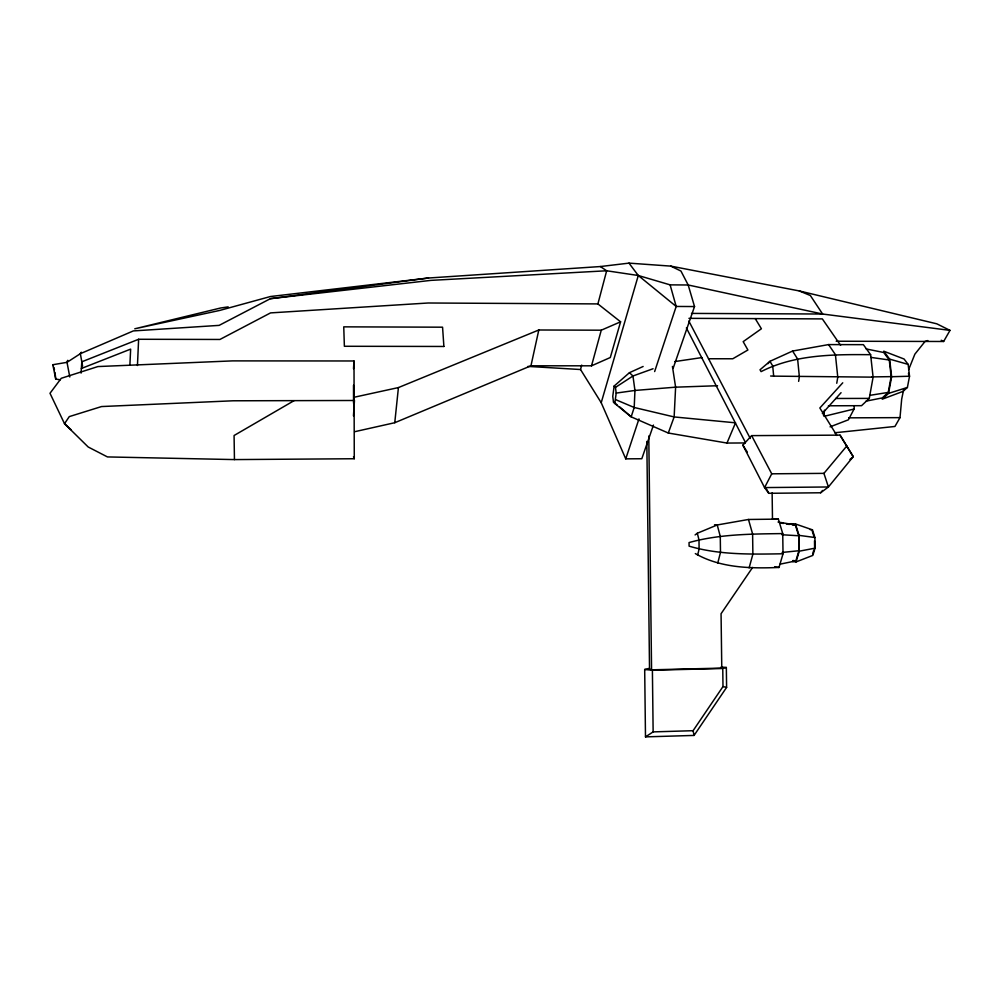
<?xml version="1.0" encoding="UTF-8"?>
<svg xmlns="http://www.w3.org/2000/svg" width="1000" height="1000" viewBox="0 0 1000 1000"><rect width="100%" height="100%" fill="white"/><g stroke="black" fill="none" stroke-linecap="round" stroke-linejoin="round"><path stroke-width="1.5" d="M354.275 458.738L354 360.975L232.512 360.887L97.912 366.562L61.262 378.288L50 393.275L64.513 423.7L88.2 447L107.438 456.925L234.45 459.588L354.275 458.738L353.5 456.7M745.25 442.95L726.975 443.062L668.3 433.025L631.175 416.85L614.8 403.475L616.2 393.088L615.45 387.4L614.138 386.062L629.45 372.688L643.138 366.475M137.45 365.5L138.625 339.275L219.913 339.462L270.55 312.9L428.162 303L597.9 303.913L620.588 321.812L610.3 357.525L591.525 365.812L530.95 365.8L394.762 422.713L354.637 431.712M129.887 365.138L130.65 349.125L81.375 368.488M353.512 368.7L354 360.975M353.55 403.25L353.512 385.238M81.075 373.125L81.812 361.8L138.625 339.275M353.462 415.887L354.462 400.487L233.137 400.788L101.562 406.55L69.275 416.613L64.513 423.7L70.987 429.663M823.413 415.15L823.625 412.062M824.075 414.812L824.4 410.163M830.075 426.85L848.4 419.8L854.075 409.025L854.3 406M834.6 432.788L894.938 426.463L900 417.638L901.688 399.1L903.825 388.787M394.762 422.713L398.425 387.575L538.812 329.988L601.263 330.2L620.588 321.812M798.637 381.362L799.362 376.775L797.625 359.038L792.588 351.05L769.95 361.312L760.025 369.775L761.087 371.625C794.613 354.462 833.775 354.338 870.612 354.7L873.1 377.15L869.275 398.4L861.55 405.688L828.4 405.788M836.75 383.263L837.775 377.175L835.413 354.663L828.587 344.588L792.588 351.05M866.087 401.138L882.3 397.9L888.238 392.413L891.162 376.637L889.262 360L883.713 352.488L866.188 348.95M888.538 393.4L891.625 376.725L889.625 359.125L883.75 351.188L904.075 359.012L908.15 364.387L909.538 376.225L907.4 387.438L903.025 391.388L882.25 399.188L888.538 393.4L907.4 387.438M530.95 365.8L538.812 329.988M697.6 555.237L699.112 549.012L698.988 539.862L697.325 533.25L717.237 524.963L748.475 519.475L778.363 519.113L782.738 533.587L783.025 553.775L779.025 567.438C750.763 568.638 720.438 568.05 695.325 553.587M717.725 563.188L720.487 552.375L720.275 536.438L717.237 524.963L714.538 524.775M653.462 425.075L641.8 458.738L625.75 458.85L601.213 402.725L580.538 369.525L581.712 365.1M597.9 303.913L606.663 270.775L600.35 266.55L428.537 278.012L270.45 296.525L219.762 310.425L134.775 328.8L220.6 308L228.175 306.875M591.525 365.812L601.263 330.2M749.112 567.925L752.875 554.225L752.613 534L748.475 519.475M601.213 402.725L638.288 275.5L628.987 263.125L600.35 266.55M614.138 386.062L612.75 396.413L613.488 402.075L614.8 403.475M780.062 564.163L795.863 560.9L798.938 550.725L798.725 535.763L795.362 524.987L778.05 522.013M792.463 561.475L796.012 561.938L799.25 551.188L799.038 535.363L795.475 523.975L790.75 523.688L793.587 524.6M812.613 553.938L813.812 550.087M795.475 523.975L812.45 529.837L814.925 537.513L815.075 548.162L812.825 555.413L796.012 561.938M625.75 458.85L638.975 418.9M654.638 371.562L676.188 306.45L670.113 284.862L638.288 275.5L606.663 270.775L430.913 280.375L270.4 298.675L219.137 325.375L133.325 330.925L80.363 353.688L67.013 362.337L52.812 364.725L55.738 379.087L60.213 379.775M673.238 368.013L694.525 306.55L688.188 284.988L680.95 271.05L670.763 266.112L628.987 263.125M668.3 433.025L674.137 416.938L675.612 387.175L672.438 366.45M908.587 369.787L914.875 354.15L925.013 341.5L927.85 340.55M726.975 443.062L735.525 422.825L674.137 416.938L634.2 407.488L615.925 399.762M751.625 435.625L771.725 473.812L764.575 487.587L768.75 493.3L820.638 492.775L828.413 486.975L853.225 456.65L840.037 435.138L751.625 435.625L742.875 445.163L764.575 487.587L828.413 486.975L823.925 473.363L846.812 446M836.175 341.225L943.637 341.488L950 330.375L936.8 323.812L799.275 290.938L670.763 266.112M694.075 735.425L693.088 730.7L722.987 686.575L722.763 668.5L726.338 667.487L726.6 687.4L694.075 735.425L645.487 736.875L644.688 669.488L648.7 668.475M752.6 567.438L721.062 613.725L721.775 668.112L651.562 669.825L649.525 668.863L646.825 441.413M820.638 492.775L822.55 490.45M768 363.675L769.95 361.312L772.712 365.962L773.675 376.138L873.1 377.15M822.35 413.475L841.062 392.688M842.75 382.812L819.85 407.987L836.875 435.462M849.975 459.425L853.225 456.65L840.037 435.138M695.088 534.925L697.325 533.25M615.45 387.4L632.962 375.988L653.075 368.738M645.487 736.875L653.138 731.888L693.088 730.7M294.1 400.637L234.075 435.513L234.45 459.588M823.962 416.362L854.075 409.025M353.925 397.3L398.425 387.575M799.25 551.188L815.075 548.162M869.975 395.325L888.238 392.413M674.788 361.562L701.938 357.575M616.2 393.088L634.95 390.45L675.612 387.175L717.537 385.725M270.4 298.675L428.537 278.012M782.138 552.45L798.938 550.725M891.625 376.725L909.538 376.225M644.688 669.488L652.4 670.225L722.763 668.5M783.025 553.775C751.663 554.288 719.463 555.112 689.1 546.15L689.05 542.562C719.438 534.087 751.413 534 782.738 533.587M871.787 376.912L891.162 376.637M771.725 473.812L823.925 473.363M848.625 417.837L900 417.638M835.7 398.475L869.275 398.4M828.587 344.588L863.375 344.663L870.612 354.7M708.538 358.75L732.763 358.775L747.9 350L743.175 341.65L761.4 328.762L755.238 318.625M694.525 306.55L676.188 306.45L638.288 275.5M691.525 313.412L822.613 314.025L950 330.375M688.938 318.337L822.337 318.9L840.612 345.312M670.113 284.862L688.188 284.988L822.613 314.025L810.362 295.525L799.275 290.938M770.612 376.012L773.675 376.138M772.55 518.812L778.363 519.113M527.95 366.4L580.538 369.525M792.387 524.8L795.362 524.987M781.888 534.738L798.725 535.763M810.25 529.688L812.45 529.837M721.038 667.013L726.338 667.487M792.875 560.513L795.863 560.9M799.038 535.363L814.925 537.513M871.125 357.425L889.262 360M774.663 566.788L779.025 567.438M780.425 522.962L783.413 523.462M786.4 523.962L789.4 524.462M722.987 686.575L726.6 687.4M889.625 359.125L908.15 364.387M941.25 340.25L943.637 341.488M613.488 402.075L617.038 404.85M619.412 406.7L631.175 416.85L634.2 407.488L634.95 390.45L632.962 375.988L629.45 372.688M742.875 445.163L747.375 452.212M688.812 321.025L750.288 438.512M686.375 327.938L745.238 442.075M766.625 489.15L768.75 493.3M812.288 531.275L814.038 536.725M69.8 377L67.013 362.337A19.375 2.35 89.3 0 1 67.787 360.325M82.575 366.1L80.363 353.688A34.925 3.962 89.4 0 1 81.512 352.3M908.5 373.113L908.85 376.1M814.513 540.775L814.6 547.513M772.125 492.875L772.487 519.25M652.4 670.225L653.138 731.888M648.787 435.975L651.562 669.825M52.812 364.725A31.938 4.175 89.4 0 1 53.388 365.825M53.938 367.5A31.938 4.175 89.4 0 1 54.45 369.712M54.938 372.413A31.938 4.175 89.4 0 1 55.738 379.087M443.888 346.463L344.375 346.275L343.75 326.85L442.562 327.188L443.888 346.463"/></g></svg>
